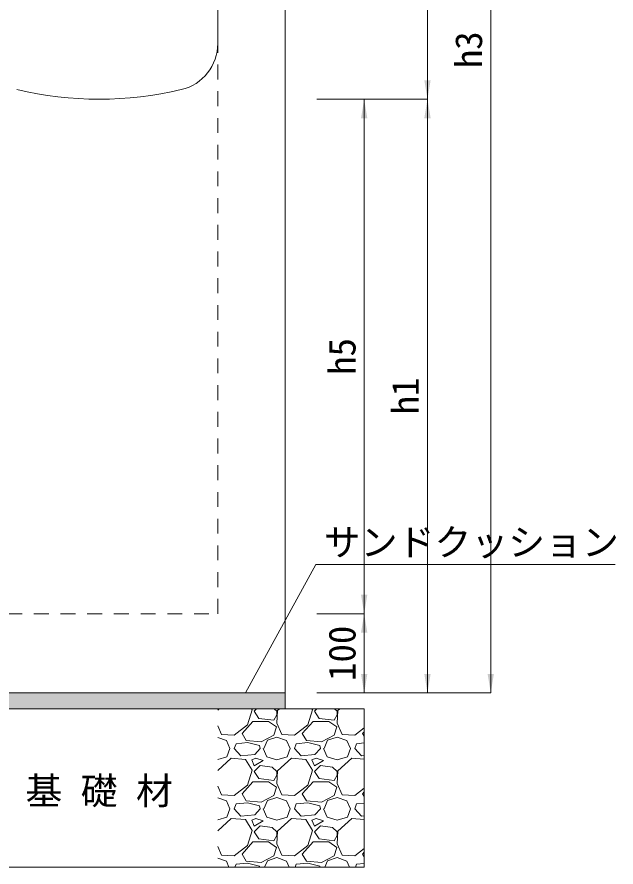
# Model space of a CAD drawing. Units: millimetres at full size; details may follow other scales. Extents: x 95 to 26200, y 7460 to 13400.
# Drawn here: x 12798 to 13555, y 9946 to 11020 of the extents above; entities that cross this region are included whole.
import ezdxf
from ezdxf.enums import TextEntityAlignment as Align

# ---------------------------------------------------------------- set-up
doc = ezdxf.new("R2010")
doc.units = ezdxf.units.MM
doc.header["$LTSCALE"] = 25
doc.linetypes.add('USER1', pattern=[1.35, 0.75, -0.6])
doc.layers.add('ハッチング', color=7, linetype='Continuous')
doc.layers.add('文字', color=7, linetype='Continuous')
for name, color, linetype, lineweight in [('ハッチング_基礎', 150, 'Continuous', 5), ('基礎', 3, 'Continuous', 13), ('寸法線', 7, 'Continuous', 13), ('引出線', 4, 'Continuous', 9), ('本体', 2, 'Continuous', 20)]:
    doc.layers.add(name, color=color, linetype=linetype, lineweight=lineweight)
doc.styles.add('ＭＳ ゴシック', font='')
doc.styles.get('ＭＳ ゴシック').set_extended_font_data('MS Gothic')

# ---------------------------------------------------------------- blocks, each defined once
blk = doc.blocks.new('filled_arrow')
at = {"color": 0, "linetype": 'Continuous', "lineweight": -2}
blk.add_solid([(7.5, 1.25), (0, 0), (7.5, -1.25)], dxfattribs=at)

msp = doc.modelspace()

# ---------------------------------------------------------------- hatches: boundary and pattern name
at = {"layer": 'ハッチング'}
msp.add_hatch(color=256, dxfattribs=at).paths.add_polyline_path([(13137.02, 10146.22), (13137.02, 10166.22), (12667.02, 10166.22), (12667.02, 10146.22)])

# ---------------------------------------------------------------- linework, layer by layer
at = {"layer": 'ハッチング_基礎'}
for p, q in [((13053.88, 10146.22), (13052.02, 10144.52)), ((13089.49, 10125.66), (13095.59, 10144.71)), ((13095.59, 10144.71), (13094.66, 10146.22)), ((13100.91, 10146.22), (13097.87, 10143.19)), ((13097.87, 10143.19), (13103.97, 10134.04)), ((13123.02, 10131.76), (13126.83, 10138.61)), ((13126.83, 10143.19), (13123.36, 10146.22)), ((13127.59, 10143.95), (13126.83, 10127.95)), ((13126.83, 10138.61), (13126.83, 10143.19)), ((13130.08, 10146.22), (13127.59, 10143.95)), ((13165.69, 10125.66), (13171.79, 10144.71)), ((13171.79, 10144.71), (13170.86, 10146.22)), ((13177.11, 10146.22), (13174.07, 10143.19)), ((13174.07, 10143.19), (13180.17, 10134.04)), ((13199.22, 10131.76), (13203.03, 10138.61)), ((13203.03, 10143.19), (13199.56, 10146.22)), ((13203.79, 10143.95), (13203.03, 10127.95)), ((13203.03, 10138.61), (13203.03, 10143.19)), ((13206.28, 10146.22), (13203.79, 10143.95)), ((13082.63, 10114.99), (13096.35, 10130.23)), ((13096.35, 10130.23), (13116.16, 10130.23)), ((13103.97, 10134.04), (13123.02, 10131.76)), ((13116.16, 10130.23), (13126.07, 10123.37)), ((13126.83, 10127.95), (13132.92, 10113.47)), ((13158.83, 10114.99), (13172.55, 10130.23)), ((13172.55, 10130.23), (13192.36, 10130.23)), ((13180.17, 10134.04), (13199.22, 10131.76)), ((13192.36, 10130.23), (13202.27, 10123.37)), ((13203.03, 10127.95), (13209.12, 10113.47)), ((13052.02, 10124.65), (13056.72, 10113.47)), ((13072.73, 10112.71), (13089.49, 10125.66)), ((13126.07, 10123.37), (13123.02, 10112.71)), ((13148.93, 10112.71), (13165.69, 10125.66)), ((13202.27, 10123.37), (13199.22, 10112.71)), ((13225.13, 10112.71), (13237.02, 10121.89)), ((13235.03, 10114.99), (13237.02, 10117.2)), ((13052.02, 10109.9), (13062.82, 10105.85)), ((13056.72, 10113.47), (13072.73, 10112.71)), ((13062.82, 10105.85), (13067.39, 10095.94)), ((13087.97, 10105.85), (13082.63, 10114.99)), ((13107.02, 10104.32), (13087.97, 10105.85)), ((13123.02, 10112.71), (13107.02, 10104.32)), ((13110.06, 10095.94), (13114.64, 10106.61)), ((13114.64, 10106.61), (13126.83, 10110.42)), ((13126.83, 10110.42), (13139.02, 10105.85)), ((13132.92, 10113.47), (13148.93, 10112.71)), ((13139.02, 10105.85), (13143.59, 10095.94)), ((13164.17, 10105.85), (13158.83, 10114.99)), ((13183.22, 10104.32), (13164.17, 10105.85)), ((13199.22, 10112.71), (13183.22, 10104.32)), ((13186.26, 10095.94), (13190.84, 10106.61)), ((13190.84, 10106.61), (13203.03, 10110.42)), ((13203.03, 10110.42), (13215.22, 10105.85)), ((13209.12, 10113.47), (13225.13, 10112.71)), ((13215.22, 10105.85), (13219.79, 10095.94)), ((13237.02, 10111.59), (13235.03, 10114.99)), ((13063.58, 10085.27), (13067.39, 10095.94)), ((13072.73, 10095.94), (13075.01, 10102.04)), ((13081.11, 10086.8), (13072.73, 10095.94)), ((13089.49, 10103.56), (13075.01, 10102.04)), ((13104.73, 10099.75), (13089.49, 10103.56)), ((13105.49, 10095.94), (13098.63, 10088.32)), ((13105.49, 10095.94), (13104.73, 10099.75)), ((13109.3, 10095.94), (13113.87, 10085.27)), ((13139.78, 10085.27), (13143.59, 10095.94)), ((13148.93, 10095.94), (13151.21, 10102.04)), ((13157.31, 10086.8), (13148.93, 10095.94)), ((13165.69, 10103.56), (13151.21, 10102.04)), ((13180.93, 10099.75), (13165.69, 10103.56)), ((13181.69, 10095.94), (13174.83, 10088.32)), ((13181.69, 10095.94), (13180.93, 10099.75)), ((13185.5, 10095.94), (13190.07, 10085.27)), ((13215.98, 10085.27), (13219.79, 10095.94)), ((13225.13, 10095.94), (13227.41, 10102.04)), ((13233.51, 10086.8), (13225.13, 10095.94)), ((13237.02, 10103.05), (13227.41, 10102.04)), ((13052.02, 10081.87), (13063.58, 10085.27)), ((13098.63, 10088.32), (13081.11, 10086.8)), ((13113.87, 10085.27), (13126.83, 10081.46)), ((13126.83, 10081.46), (13139.78, 10085.27)), ((13174.83, 10088.32), (13157.31, 10086.8)), ((13190.07, 10085.27), (13203.03, 10081.46)), ((13203.03, 10081.46), (13215.98, 10085.27)), ((13237.02, 10087.1), (13233.51, 10086.8)), ((13068.92, 10083.75), (13052.02, 10068.32)), ((13087.2, 10082.23), (13068.92, 10083.75)), ((13095.59, 10068.51), (13087.2, 10082.23)), ((13100.16, 10083.75), (13094.82, 10081.46)), ((13094.82, 10081.46), (13097.87, 10073.84)), ((13097.87, 10073.84), (13109.3, 10080.7)), ((13105.49, 10074.61), (13097.87, 10066.99)), ((13109.3, 10080.7), (13100.16, 10083.75)), ((13120.73, 10072.32), (13105.49, 10074.61)), ((13145.12, 10083.75), (13127.59, 10067.75)), ((13163.4, 10082.23), (13145.12, 10083.75)), ((13171.79, 10068.51), (13163.4, 10082.23)), ((13176.36, 10083.75), (13171.02, 10081.46)), ((13171.02, 10081.46), (13174.07, 10073.84)), ((13174.07, 10073.84), (13185.5, 10080.7)), ((13181.69, 10074.61), (13174.07, 10066.99)), ((13185.5, 10080.7), (13176.36, 10083.75)), ((13196.93, 10072.32), (13181.69, 10074.61)), ((13221.32, 10083.75), (13203.79, 10067.75)), ((13237.02, 10082.44), (13221.32, 10083.75)), ((13089.49, 10049.46), (13095.59, 10068.51)), ((13097.87, 10066.99), (13103.97, 10057.84)), ((13126.83, 10066.99), (13120.73, 10072.32)), ((13127.59, 10067.75), (13126.83, 10051.75)), ((13126.83, 10062.41), (13126.83, 10066.99)), ((13165.69, 10049.46), (13171.79, 10068.51)), ((13174.07, 10066.99), (13180.17, 10057.84)), ((13203.03, 10066.99), (13196.93, 10072.32)), ((13203.79, 10067.75), (13203.03, 10051.75)), ((13203.03, 10062.41), (13203.03, 10066.99)), ((13082.63, 10038.79), (13096.35, 10054.03)), ((13096.35, 10054.03), (13116.16, 10054.03)), ((13103.97, 10057.84), (13123.02, 10055.56)), ((13116.16, 10054.03), (13126.07, 10047.17)), ((13123.02, 10055.56), (13126.83, 10062.41)), ((13126.83, 10051.75), (13132.92, 10037.27)), ((13158.83, 10038.79), (13172.55, 10054.03)), ((13172.55, 10054.03), (13192.36, 10054.03)), ((13180.17, 10057.84), (13199.22, 10055.56)), ((13192.36, 10054.03), (13202.27, 10047.17)), ((13199.22, 10055.56), (13203.03, 10062.41)), ((13203.03, 10051.75), (13209.12, 10037.27)), ((13052.02, 10048.45), (13056.72, 10037.27)), ((13072.73, 10036.51), (13089.49, 10049.46)), ((13126.07, 10047.17), (13123.02, 10036.51)), ((13148.93, 10036.51), (13165.69, 10049.46)), ((13202.27, 10047.17), (13199.22, 10036.51)), ((13225.13, 10036.51), (13237.02, 10045.69)), ((13235.03, 10038.79), (13237.02, 10041)), ((13052.02, 10033.7), (13062.82, 10029.65)), ((13056.72, 10037.27), (13072.73, 10036.51)), ((13087.97, 10029.65), (13082.63, 10038.79)), ((13123.02, 10036.51), (13107.02, 10028.12)), ((13110.06, 10019.74), (13114.64, 10030.41)), ((13114.64, 10030.41), (13126.83, 10034.22)), ((13126.83, 10034.22), (13139.02, 10029.65)), ((13132.92, 10037.27), (13148.93, 10036.51)), ((13164.17, 10029.65), (13158.83, 10038.79)), ((13199.22, 10036.51), (13183.22, 10028.12)), ((13186.26, 10019.74), (13190.84, 10030.41)), ((13190.84, 10030.41), (13203.03, 10034.22)), ((13203.03, 10034.22), (13215.22, 10029.65)), ((13209.12, 10037.27), (13225.13, 10036.51)), ((13237.02, 10035.39), (13235.03, 10038.79)), ((13062.82, 10029.65), (13067.39, 10019.74)), ((13063.58, 10009.07), (13067.39, 10019.74)), ((13072.73, 10019.74), (13075.01, 10025.84)), ((13081.11, 10010.6), (13072.73, 10019.74)), ((13089.49, 10027.36), (13075.01, 10025.84)), ((13107.02, 10028.12), (13087.97, 10029.65)), ((13104.73, 10023.55), (13089.49, 10027.36)), ((13105.49, 10019.74), (13098.63, 10012.12)), ((13105.49, 10019.74), (13104.73, 10023.55)), ((13109.3, 10019.74), (13113.87, 10009.07)), ((13139.02, 10029.65), (13143.59, 10019.74)), ((13139.78, 10009.07), (13143.59, 10019.74)), ((13148.93, 10019.74), (13151.21, 10025.84)), ((13157.31, 10010.6), (13148.93, 10019.74)), ((13165.69, 10027.36), (13151.21, 10025.84)), ((13183.22, 10028.12), (13164.17, 10029.65)), ((13180.93, 10023.55), (13165.69, 10027.36)), ((13181.69, 10019.74), (13174.83, 10012.12)), ((13181.69, 10019.74), (13180.93, 10023.55)), ((13185.5, 10019.74), (13190.07, 10009.07)), ((13215.22, 10029.65), (13219.79, 10019.74)), ((13215.98, 10009.07), (13219.79, 10019.74)), ((13225.13, 10019.74), (13227.41, 10025.84)), ((13233.51, 10010.6), (13225.13, 10019.74)), ((13237.02, 10026.85), (13227.41, 10025.84)), ((13052.02, 10005.67), (13063.58, 10009.07)), ((13098.63, 10012.12), (13081.11, 10010.6)), ((13113.87, 10009.07), (13126.83, 10005.26)), ((13126.83, 10005.26), (13139.78, 10009.07)), ((13174.83, 10012.12), (13157.31, 10010.6)), ((13190.07, 10009.07), (13203.03, 10005.26)), ((13203.03, 10005.26), (13215.98, 10009.07)), ((13237.02, 10010.9), (13233.51, 10010.6)), ((13068.92, 10007.55), (13052.02, 9992.12)), ((13087.2, 10006.03), (13068.92, 10007.55)), ((13095.59, 9992.31), (13087.2, 10006.03)), ((13100.16, 10007.55), (13094.82, 10005.26)), ((13094.82, 10005.26), (13097.87, 9997.64)), ((13097.87, 9997.64), (13109.3, 10004.5)), ((13105.49, 9998.41), (13097.87, 9990.79)), ((13109.3, 10004.5), (13100.16, 10007.55)), ((13120.73, 9996.12), (13105.49, 9998.41)), ((13145.12, 10007.55), (13127.59, 9991.55)), ((13163.4, 10006.03), (13145.12, 10007.55)), ((13171.79, 9992.31), (13163.4, 10006.03)), ((13176.36, 10007.55), (13171.02, 10005.26)), ((13171.02, 10005.26), (13174.07, 9997.64)), ((13174.07, 9997.64), (13185.5, 10004.5)), ((13181.69, 9998.41), (13174.07, 9990.79)), ((13185.5, 10004.5), (13176.36, 10007.55)), ((13196.93, 9996.12), (13181.69, 9998.41)), ((13221.32, 10007.55), (13203.79, 9991.55)), ((13237.02, 10006.24), (13221.32, 10007.55)), ((13089.49, 9973.26), (13095.59, 9992.31)), ((13097.87, 9990.79), (13103.97, 9981.64)), ((13126.83, 9990.79), (13120.73, 9996.12)), ((13127.59, 9991.55), (13126.83, 9975.55)), ((13126.83, 9986.21), (13126.83, 9990.79)), ((13165.69, 9973.26), (13171.79, 9992.31)), ((13174.07, 9990.79), (13180.17, 9981.64)), ((13203.03, 9990.79), (13196.93, 9996.12)), ((13203.79, 9991.55), (13203.03, 9975.55)), ((13203.03, 9986.21), (13203.03, 9990.79)), ((13082.63, 9962.59), (13096.35, 9977.83)), ((13096.35, 9977.83), (13116.16, 9977.83)), ((13103.97, 9981.64), (13123.02, 9979.36)), ((13116.16, 9977.83), (13126.07, 9970.97)), ((13123.02, 9979.36), (13126.83, 9986.21)), ((13158.83, 9962.59), (13172.55, 9977.83)), ((13172.55, 9977.83), (13192.36, 9977.83)), ((13180.17, 9981.64), (13199.22, 9979.36)), ((13192.36, 9977.83), (13202.27, 9970.97)), ((13199.22, 9979.36), (13203.03, 9986.21)), ((13052.02, 9972.25), (13056.72, 9961.07)), ((13072.73, 9960.31), (13089.49, 9973.26)), ((13126.07, 9970.97), (13123.02, 9960.31)), ((13126.83, 9975.55), (13132.92, 9961.07)), ((13148.93, 9960.31), (13165.69, 9973.26)), ((13202.27, 9970.97), (13199.22, 9960.31)), ((13203.03, 9975.55), (13209.12, 9961.07)), ((13225.13, 9960.31), (13237.02, 9969.49)), ((13052.02, 9957.5), (13062.82, 9953.45)), ((13056.72, 9961.07), (13072.73, 9960.31)), ((13087.97, 9953.45), (13082.63, 9962.59)), ((13123.02, 9960.31), (13107.02, 9951.92)), ((13114.64, 9954.21), (13126.83, 9958.02)), ((13126.83, 9958.02), (13139.02, 9953.45)), ((13132.92, 9961.07), (13148.93, 9960.31)), ((13164.17, 9953.45), (13158.83, 9962.59)), ((13199.22, 9960.31), (13183.22, 9951.92)), ((13190.84, 9954.21), (13203.03, 9958.02)), ((13203.03, 9958.02), (13215.22, 9953.45)), ((13209.12, 9961.07), (13225.13, 9960.31)), ((13235.03, 9962.59), (13237.02, 9964.8)), ((13237.02, 9959.19), (13235.03, 9962.59)), ((13062.82, 9953.45), (13066.16, 9946.22)), ((13073.73, 9946.22), (13075.01, 9949.64)), ((13089.49, 9951.16), (13075.01, 9949.64)), ((13107.02, 9951.92), (13087.97, 9953.45)), ((13104.73, 9947.35), (13089.49, 9951.16)), ((13104.96, 9946.22), (13104.73, 9947.35)), ((13111.21, 9946.22), (13114.64, 9954.21)), ((13139.02, 9953.45), (13142.36, 9946.22)), ((13149.93, 9946.22), (13151.21, 9949.64)), ((13165.69, 9951.16), (13151.21, 9949.64)), ((13183.22, 9951.92), (13164.17, 9953.45)), ((13180.93, 9947.35), (13165.69, 9951.16)), ((13181.16, 9946.22), (13180.93, 9947.35)), ((13187.41, 9946.22), (13190.84, 9954.21)), ((13215.22, 9953.45), (13218.56, 9946.22)), ((13226.13, 9946.22), (13227.41, 9949.64)), ((13237.02, 9950.65), (13227.41, 9949.64))]:
    msp.add_line(p, q, dxfattribs=at)
at = {"layer": '基礎'}
for p, q in [((13137.02, 10166.22), (13137.02, 10146.22)), ((12567.02, 10146.22), (13237.02, 10146.22)), ((13237.02, 10146.22), (13237.02, 9946.22)), ((12567.02, 9946.22), (13237.02, 9946.22))]:
    msp.add_line(p, q, dxfattribs=at)
at = {"layer": '寸法線'}
for p, q in [((13397.02, 11791.22), (13397.02, 10166.22)), ((13317.02, 11616.22), (13317.02, 10916.22)), ((13177.02, 10916.22), (13317.02, 10916.22)), ((13177.02, 10916.22), (13317.02, 10916.22)), ((13177.02, 10916.22), (13237.02, 10916.22)), ((13237.02, 10266.22), (13237.02, 10916.22)), ((13317.02, 10916.22), (13317.02, 10166.22)), ((13177.02, 10266.22), (13237.02, 10266.22)), ((13177.02, 10266.22), (13237.02, 10266.22)), ((13237.02, 10166.22), (13237.02, 10266.22)), ((13177.02, 10166.22), (13397.02, 10166.22)), ((13177.02, 10166.22), (13317.02, 10166.22)), ((13177.02, 10166.22), (13237.02, 10166.22))]:
    msp.add_line(p, q, dxfattribs=at)
at = {"layer": '引出線'}
msp.add_lwpolyline([(13087.02, 10166.22), (13175.97, 10328.27), (13554.2, 10328.27)], dxfattribs=at)
at = {"layer": '本体'}
for p, q in [((13052.02, 10986.75), (13052.02, 11616.22)), ((13137.02, 10166.22), (13137.02, 11616.22)), ((12667.02, 10166.22), (13137.02, 10166.22))]:
    msp.add_line(p, q, dxfattribs=at)
at = {"layer": '本体', "linetype": 'USER1', "lineweight": 15}
for p, q in [((13052.02, 10266.22), (13052.02, 10986.75)), ((12752.02, 10266.22), (13052.02, 10266.22))]:
    msp.add_line(p, q, dxfattribs=at)
at = {"layer": '本体'}
for centre, radius, start, end in [((12992.02, 10986.75), 60, 283.34237, 0), ((12902.02, 11366.22), 450, 256.65765, 283.34237)]:
    msp.add_arc(centre, radius, start, end, dxfattribs=at)

# ---------------------------------------------------------------- block references
at = {"layer": '寸法線', "xscale": 3.2, "yscale": 3.2}
for p, rotation in [((13317.02, 10916.22), 90), ((13237.02, 10916.22), 270), ((13317.02, 10916.22), 270), ((13237.02, 10266.22), 90), ((13237.02, 10266.22), 270), ((13237.02, 10166.22), 90), ((13317.02, 10166.22), 90), ((13397.02, 10166.22), 90)]:
    msp.add_blockref('filled_arrow', p, dxfattribs=dict(at, rotation=rotation))
at = {"layer": '引出線', "xscale": 0.133, "yscale": 0.133, "rotation": 61.2}
msp.add_blockref('filled_arrow', (13087.02, 10166.22), dxfattribs=at)

# ---------------------------------------------------------------- texts
at = {"layer": '寸法線', "style": 'ＭＳ ゴシック'}
for s, p in [('h3', (13369.02, 10978.72)), ('h5', (13209.02, 10591.22)), ('h1', (13289.02, 10541.22)), ('100', (13209.02, 10216.22))]:
    msp.add_text(s, height=34.18, rotation=90, dxfattribs=at).set_placement(p, align=Align.MIDDLE_CENTER)
at = {"layer": '引出線', "style": 'ＭＳ ゴシック'}
msp.add_text('サンドクッション', height=34.18, dxfattribs=at).set_placement((13185.97, 10373.66), align=Align.TOP_LEFT)
at = {"layer": '文字', "style": 'ＭＳ ゴシック'}
msp.add_text('基 礎 材', height=34.18, dxfattribs=at).set_placement((12902.02, 10042.37), align=Align.MIDDLE_CENTER)

doc.saveas('drawing.dxf')
